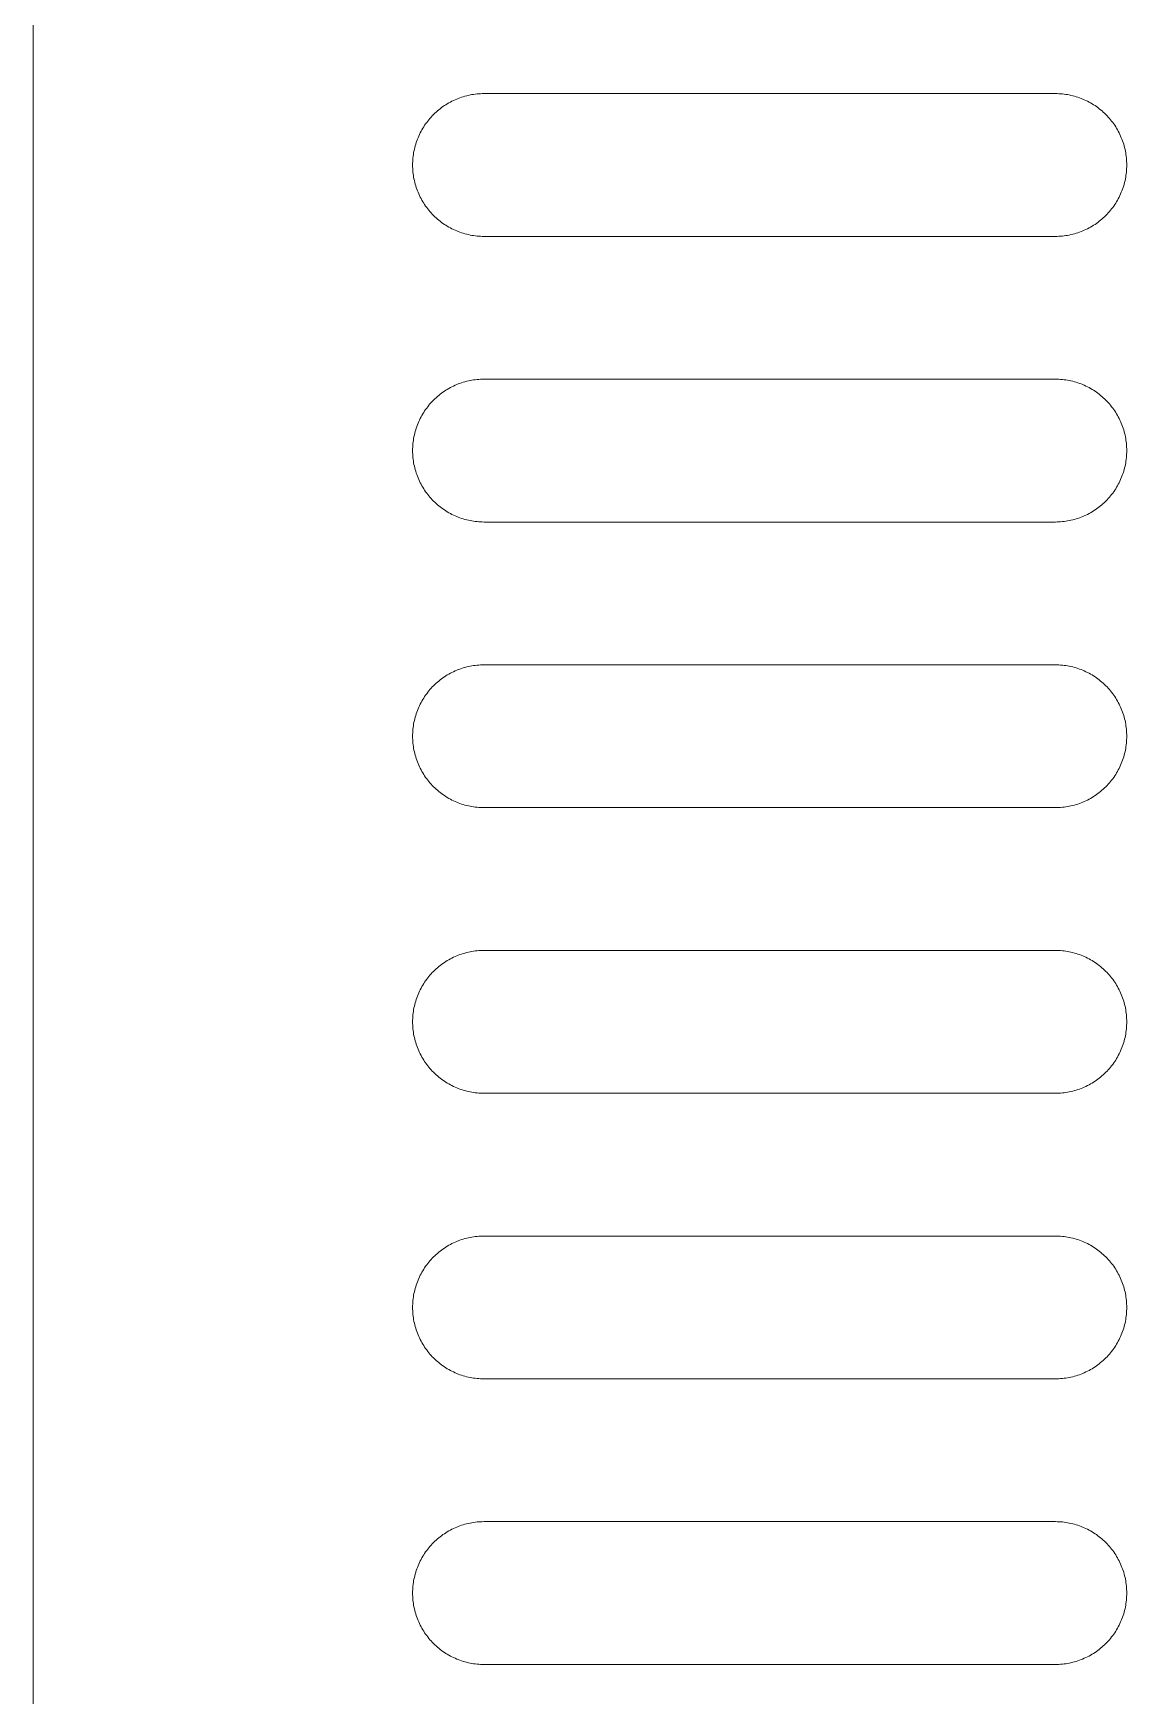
# Model space of a CAD drawing. Header units: millimetres. Extents: x -159872 to 386485, y -250577 to 158966.
# Drawn here: x 156743 to 156777.4, y 13371.2 to 13423.6 of the extents above; entities that cross this region are included whole.
import ezdxf

# ---------------------------------------------------------------- set-up
doc = ezdxf.new("R2010")
doc.units = ezdxf.units.MM
doc.layers.get('0').update_dxf_attribs({"lineweight": 25})
doc.layers.add('LDS-equipment-kitchen equipment', color=3, linetype='Continuous', lineweight=13)

# ---------------------------------------------------------------- blocks, each defined once
blk = doc.blocks.new('A$C9600e4bc')
at = {"linetype": 'Continuous', "transparency": 33554687}
for points in [[(0, 1395, 0), (682.4, 1395, 0)], [(593.2, 1383.05, 0), (593.2, 1383.05, 0)], [(602.2, 1383.05, 0), (602.2, 1383.05, 0)], [(611.2, 1383.05, 0), (611.2, 1383.05, 0)], [(620.2, 1383.05, 0), (620.2, 1383.05, 0)], [(629.2, 1383.05, 0), (629.2, 1383.05, 0)], [(638.2, 1383.05, 0), (638.2, 1383.05, 0)], [(590.95, 1380.8, 0), (590.95, 1362.8, 0)], [(595.45, 1380.8, 0), (595.45, 1362.8, 0)], [(599.95, 1380.8, 0), (599.95, 1362.8, 0)], [(604.45, 1380.8, 0), (604.45, 1362.8, 0)], [(608.95, 1380.8, 0), (608.95, 1362.8, 0)], [(613.45, 1380.8, 0), (613.45, 1362.8, 0)], [(617.95, 1380.8, 0), (617.95, 1362.8, 0)], [(622.45, 1380.8, 0), (622.45, 1362.8, 0)], [(626.95, 1380.8, 0), (626.95, 1362.8, 0)], [(631.45, 1380.8, 0), (631.45, 1362.8, 0)], [(635.95, 1380.8, 0), (635.95, 1362.8, 0)], [(640.45, 1380.8, 0), (640.45, 1362.8, 0)], [(593.2, 1360.55, 0), (593.2, 1360.55, 0)], [(602.2, 1360.55, 0), (602.2, 1360.55, 0)], [(611.2, 1360.55, 0), (611.2, 1360.55, 0)], [(620.2, 1360.55, 0), (620.2, 1360.55, 0)], [(629.2, 1360.55, 0), (629.2, 1360.55, 0)], [(638.2, 1360.55, 0), (638.2, 1360.55, 0)]]:
    blk.add_polyline3d(points, dxfattribs=at)
at = {"linetype": 'Continuous'}
for points in [[(590.95, 1380.8, 0), (590.951, 1380.855, 0), (590.953, 1380.91, 0), (590.956, 1380.966, 0), (590.961, 1381.021, 0), (590.967, 1381.075, 0), (590.974, 1381.13, 0), (590.983, 1381.185, 0), (590.993, 1381.239, 0), (591.005, 1381.293, 0), (591.017, 1381.347, 0), (591.031, 1381.4, 0), (591.047, 1381.453, 0), (591.064, 1381.506, 0), (591.081, 1381.558, 0), (591.101, 1381.61, 0), (591.121, 1381.661, 0), (591.143, 1381.712, 0), (591.166, 1381.762, 0), (591.19, 1381.812, 0), (591.216, 1381.861, 0), (591.242, 1381.909, 0), (591.27, 1381.957, 0), (591.299, 1382.004, 0), (591.329, 1382.05, 0), (591.36, 1382.096, 0), (591.393, 1382.14, 0), (591.426, 1382.184, 0), (591.461, 1382.227, 0), (591.496, 1382.27, 0), (591.533, 1382.311, 0), (591.57, 1382.351, 0), (591.609, 1382.391, 0), (591.648, 1382.43, 0), (591.689, 1382.467, 0), (591.73, 1382.504, 0), (591.773, 1382.539, 0), (591.816, 1382.574, 0), (591.86, 1382.607, 0), (591.904, 1382.64, 0), (591.95, 1382.671, 0), (591.996, 1382.701, 0), (592.043, 1382.73, 0), (592.091, 1382.758, 0), (592.139, 1382.784, 0), (592.188, 1382.81, 0), (592.238, 1382.834, 0), (592.288, 1382.857, 0), (592.339, 1382.879, 0), (592.39, 1382.899, 0), (592.442, 1382.918, 0), (592.494, 1382.936, 0), (592.547, 1382.953, 0), (592.6, 1382.969, 0), (592.653, 1382.983, 0), (592.707, 1382.995, 0), (592.761, 1383.007, 0), (592.815, 1383.017, 0), (592.87, 1383.026, 0), (592.925, 1383.033, 0), (592.979, 1383.039, 0), (593.034, 1383.044, 0), (593.09, 1383.047, 0), (593.145, 1383.049, 0), (593.2, 1383.05, 0)], [(593.2, 1383.05, 0), (593.255, 1383.049, 0), (593.31, 1383.047, 0), (593.365, 1383.044, 0), (593.42, 1383.039, 0), (593.475, 1383.033, 0), (593.53, 1383.026, 0), (593.585, 1383.017, 0), (593.639, 1383.007, 0), (593.693, 1382.995, 0), (593.747, 1382.983, 0), (593.8, 1382.969, 0), (593.853, 1382.953, 0), (593.906, 1382.936, 0), (593.958, 1382.918, 0), (594.01, 1382.899, 0), (594.061, 1382.879, 0), (594.112, 1382.857, 0), (594.162, 1382.834, 0), (594.212, 1382.81, 0), (594.261, 1382.784, 0), (594.309, 1382.758, 0), (594.357, 1382.73, 0), (594.404, 1382.701, 0), (594.45, 1382.671, 0), (594.496, 1382.64, 0), (594.54, 1382.607, 0), (594.584, 1382.574, 0), (594.627, 1382.539, 0), (594.67, 1382.504, 0), (594.711, 1382.467, 0), (594.751, 1382.43, 0), (594.791, 1382.391, 0), (594.83, 1382.351, 0), (594.867, 1382.311, 0), (594.904, 1382.27, 0), (594.939, 1382.227, 0), (594.974, 1382.184, 0), (595.007, 1382.14, 0), (595.04, 1382.096, 0), (595.071, 1382.05, 0), (595.101, 1382.004, 0), (595.13, 1381.957, 0), (595.158, 1381.909, 0), (595.184, 1381.861, 0), (595.21, 1381.812, 0), (595.234, 1381.762, 0), (595.257, 1381.712, 0), (595.279, 1381.661, 0), (595.299, 1381.61, 0), (595.318, 1381.558, 0), (595.336, 1381.506, 0), (595.353, 1381.453, 0), (595.368, 1381.4, 0), (595.383, 1381.347, 0), (595.395, 1381.293, 0), (595.407, 1381.239, 0), (595.417, 1381.185, 0), (595.426, 1381.13, 0), (595.433, 1381.075, 0), (595.439, 1381.021, 0), (595.444, 1380.966, 0), (595.447, 1380.91, 0), (595.449, 1380.855, 0), (595.45, 1380.8, 0)], [(599.95, 1380.8, 0), (599.951, 1380.855, 0), (599.953, 1380.91, 0), (599.956, 1380.966, 0), (599.961, 1381.021, 0), (599.967, 1381.075, 0), (599.974, 1381.13, 0), (599.983, 1381.185, 0), (599.993, 1381.239, 0), (600.005, 1381.293, 0), (600.017, 1381.347, 0), (600.031, 1381.4, 0), (600.047, 1381.453, 0), (600.064, 1381.506, 0), (600.081, 1381.558, 0), (600.101, 1381.61, 0), (600.121, 1381.661, 0), (600.143, 1381.712, 0), (600.166, 1381.762, 0), (600.19, 1381.812, 0), (600.216, 1381.861, 0), (600.242, 1381.909, 0), (600.27, 1381.957, 0), (600.299, 1382.004, 0), (600.329, 1382.05, 0), (600.36, 1382.096, 0), (600.393, 1382.14, 0), (600.426, 1382.184, 0), (600.461, 1382.227, 0), (600.496, 1382.27, 0), (600.533, 1382.311, 0), (600.57, 1382.351, 0), (600.609, 1382.391, 0), (600.648, 1382.43, 0), (600.689, 1382.467, 0), (600.73, 1382.504, 0), (600.773, 1382.539, 0), (600.816, 1382.574, 0), (600.86, 1382.607, 0), (600.904, 1382.64, 0), (600.95, 1382.671, 0), (600.996, 1382.701, 0), (601.043, 1382.73, 0), (601.091, 1382.758, 0), (601.139, 1382.784, 0), (601.188, 1382.81, 0), (601.238, 1382.834, 0), (601.288, 1382.857, 0), (601.339, 1382.879, 0), (601.39, 1382.899, 0), (601.442, 1382.918, 0), (601.494, 1382.936, 0), (601.547, 1382.953, 0), (601.6, 1382.969, 0), (601.653, 1382.983, 0), (601.707, 1382.995, 0), (601.761, 1383.007, 0), (601.815, 1383.017, 0), (601.87, 1383.026, 0), (601.925, 1383.033, 0), (601.979, 1383.039, 0), (602.034, 1383.044, 0), (602.09, 1383.047, 0), (602.145, 1383.049, 0), (602.2, 1383.05, 0)], [(602.2, 1383.05, 0), (602.255, 1383.049, 0), (602.31, 1383.047, 0), (602.365, 1383.044, 0), (602.42, 1383.039, 0), (602.475, 1383.033, 0), (602.53, 1383.026, 0), (602.585, 1383.017, 0), (602.639, 1383.007, 0), (602.693, 1382.995, 0), (602.747, 1382.983, 0), (602.8, 1382.969, 0), (602.853, 1382.953, 0), (602.906, 1382.936, 0), (602.958, 1382.918, 0), (603.01, 1382.899, 0), (603.061, 1382.879, 0), (603.112, 1382.857, 0), (603.162, 1382.834, 0), (603.212, 1382.81, 0), (603.261, 1382.784, 0), (603.309, 1382.758, 0), (603.357, 1382.73, 0), (603.404, 1382.701, 0), (603.45, 1382.671, 0), (603.496, 1382.64, 0), (603.54, 1382.607, 0), (603.584, 1382.574, 0), (603.627, 1382.539, 0), (603.67, 1382.504, 0), (603.711, 1382.467, 0), (603.751, 1382.43, 0), (603.791, 1382.391, 0), (603.83, 1382.351, 0), (603.867, 1382.311, 0), (603.904, 1382.27, 0), (603.939, 1382.227, 0), (603.974, 1382.184, 0), (604.007, 1382.14, 0), (604.04, 1382.096, 0), (604.071, 1382.05, 0), (604.101, 1382.004, 0), (604.13, 1381.957, 0), (604.158, 1381.909, 0), (604.184, 1381.861, 0), (604.21, 1381.812, 0), (604.234, 1381.762, 0), (604.257, 1381.712, 0), (604.279, 1381.661, 0), (604.299, 1381.61, 0), (604.318, 1381.558, 0), (604.336, 1381.506, 0), (604.353, 1381.453, 0), (604.368, 1381.4, 0), (604.383, 1381.347, 0), (604.395, 1381.293, 0), (604.407, 1381.239, 0), (604.417, 1381.185, 0), (604.426, 1381.13, 0), (604.433, 1381.075, 0), (604.439, 1381.021, 0), (604.444, 1380.966, 0), (604.447, 1380.91, 0), (604.449, 1380.855, 0), (604.45, 1380.8, 0)], [(608.95, 1380.8, 0), (608.951, 1380.855, 0), (608.953, 1380.91, 0), (608.956, 1380.966, 0), (608.961, 1381.021, 0), (608.967, 1381.075, 0), (608.974, 1381.13, 0), (608.983, 1381.185, 0), (608.993, 1381.239, 0), (609.005, 1381.293, 0), (609.017, 1381.347, 0), (609.031, 1381.4, 0), (609.047, 1381.453, 0), (609.064, 1381.506, 0), (609.082, 1381.558, 0), (609.101, 1381.61, 0), (609.121, 1381.661, 0), (609.143, 1381.712, 0), (609.166, 1381.762, 0), (609.19, 1381.812, 0), (609.216, 1381.861, 0), (609.242, 1381.909, 0), (609.27, 1381.957, 0), (609.299, 1382.004, 0), (609.329, 1382.05, 0), (609.36, 1382.096, 0), (609.393, 1382.14, 0), (609.426, 1382.184, 0), (609.461, 1382.227, 0), (609.496, 1382.27, 0), (609.533, 1382.311, 0), (609.57, 1382.351, 0), (609.609, 1382.391, 0), (609.649, 1382.43, 0), (609.689, 1382.467, 0), (609.73, 1382.504, 0), (609.773, 1382.539, 0), (609.816, 1382.574, 0), (609.86, 1382.607, 0), (609.904, 1382.64, 0), (609.95, 1382.671, 0), (609.996, 1382.701, 0), (610.043, 1382.73, 0), (610.091, 1382.758, 0), (610.139, 1382.784, 0), (610.188, 1382.81, 0), (610.238, 1382.834, 0), (610.288, 1382.857, 0), (610.339, 1382.879, 0), (610.39, 1382.899, 0), (610.442, 1382.918, 0), (610.494, 1382.936, 0), (610.547, 1382.953, 0), (610.6, 1382.969, 0), (610.653, 1382.983, 0), (610.707, 1382.995, 0), (610.761, 1383.007, 0), (610.815, 1383.017, 0), (610.87, 1383.026, 0), (610.925, 1383.033, 0), (610.979, 1383.039, 0), (611.034, 1383.044, 0), (611.09, 1383.047, 0), (611.145, 1383.049, 0), (611.2, 1383.05, 0)], [(611.2, 1383.05, 0), (611.255, 1383.049, 0), (611.31, 1383.047, 0), (611.366, 1383.044, 0), (611.421, 1383.039, 0), (611.475, 1383.033, 0), (611.53, 1383.026, 0), (611.585, 1383.017, 0), (611.639, 1383.007, 0), (611.693, 1382.995, 0), (611.747, 1382.983, 0), (611.8, 1382.969, 0), (611.853, 1382.953, 0), (611.906, 1382.936, 0), (611.958, 1382.918, 0), (612.01, 1382.899, 0), (612.061, 1382.879, 0), (612.112, 1382.857, 0), (612.162, 1382.834, 0), (612.212, 1382.81, 0), (612.261, 1382.784, 0), (612.309, 1382.758, 0), (612.357, 1382.73, 0), (612.404, 1382.701, 0), (612.45, 1382.671, 0), (612.496, 1382.64, 0), (612.54, 1382.607, 0), (612.584, 1382.574, 0), (612.627, 1382.539, 0), (612.67, 1382.504, 0), (612.711, 1382.467, 0), (612.751, 1382.43, 0), (612.791, 1382.391, 0), (612.83, 1382.351, 0), (612.867, 1382.311, 0), (612.904, 1382.27, 0), (612.939, 1382.227, 0), (612.974, 1382.184, 0), (613.007, 1382.14, 0), (613.04, 1382.096, 0), (613.071, 1382.05, 0), (613.101, 1382.004, 0), (613.13, 1381.957, 0), (613.158, 1381.909, 0), (613.184, 1381.861, 0), (613.21, 1381.812, 0), (613.234, 1381.762, 0), (613.257, 1381.712, 0), (613.279, 1381.661, 0), (613.299, 1381.61, 0), (613.318, 1381.558, 0), (613.336, 1381.506, 0), (613.353, 1381.453, 0), (613.368, 1381.4, 0), (613.383, 1381.347, 0), (613.395, 1381.293, 0), (613.407, 1381.239, 0), (613.417, 1381.185, 0), (613.426, 1381.13, 0), (613.433, 1381.075, 0), (613.439, 1381.021, 0), (613.444, 1380.966, 0), (613.447, 1380.91, 0), (613.449, 1380.855, 0), (613.45, 1380.8, 0)], [(617.95, 1380.8, 0), (617.951, 1380.855, 0), (617.953, 1380.91, 0), (617.956, 1380.966, 0), (617.961, 1381.021, 0), (617.967, 1381.075, 0), (617.974, 1381.13, 0), (617.983, 1381.185, 0), (617.993, 1381.239, 0), (618.005, 1381.293, 0), (618.017, 1381.347, 0), (618.031, 1381.4, 0), (618.047, 1381.453, 0), (618.064, 1381.506, 0), (618.082, 1381.558, 0), (618.101, 1381.61, 0), (618.121, 1381.661, 0), (618.143, 1381.712, 0), (618.166, 1381.762, 0), (618.19, 1381.812, 0), (618.216, 1381.861, 0), (618.242, 1381.909, 0), (618.27, 1381.957, 0), (618.299, 1382.004, 0), (618.329, 1382.05, 0), (618.36, 1382.096, 0), (618.393, 1382.14, 0), (618.426, 1382.184, 0), (618.461, 1382.227, 0), (618.496, 1382.27, 0), (618.533, 1382.311, 0), (618.57, 1382.351, 0), (618.609, 1382.391, 0), (618.649, 1382.43, 0), (618.689, 1382.467, 0), (618.73, 1382.504, 0), (618.773, 1382.539, 0), (618.816, 1382.574, 0), (618.86, 1382.607, 0), (618.904, 1382.64, 0), (618.95, 1382.671, 0), (618.996, 1382.701, 0), (619.043, 1382.73, 0), (619.091, 1382.758, 0), (619.139, 1382.784, 0), (619.188, 1382.81, 0), (619.238, 1382.834, 0), (619.288, 1382.857, 0), (619.339, 1382.879, 0), (619.39, 1382.899, 0), (619.442, 1382.918, 0), (619.494, 1382.936, 0), (619.547, 1382.953, 0), (619.6, 1382.969, 0), (619.653, 1382.983, 0), (619.707, 1382.995, 0), (619.761, 1383.007, 0), (619.815, 1383.017, 0), (619.87, 1383.026, 0), (619.925, 1383.033, 0), (619.979, 1383.039, 0), (620.034, 1383.044, 0), (620.09, 1383.047, 0), (620.145, 1383.049, 0), (620.2, 1383.05, 0)], [(620.2, 1383.05, 0), (620.255, 1383.049, 0), (620.31, 1383.047, 0), (620.365, 1383.044, 0), (620.421, 1383.039, 0), (620.475, 1383.033, 0), (620.53, 1383.026, 0), (620.585, 1383.017, 0), (620.639, 1383.007, 0), (620.693, 1382.995, 0), (620.747, 1382.983, 0), (620.8, 1382.969, 0), (620.853, 1382.953, 0), (620.906, 1382.936, 0), (620.958, 1382.918, 0), (621.01, 1382.899, 0), (621.061, 1382.879, 0), (621.112, 1382.857, 0), (621.162, 1382.834, 0), (621.212, 1382.81, 0), (621.261, 1382.784, 0), (621.309, 1382.758, 0), (621.357, 1382.73, 0), (621.404, 1382.701, 0), (621.45, 1382.671, 0), (621.496, 1382.64, 0), (621.54, 1382.607, 0), (621.584, 1382.574, 0), (621.627, 1382.539, 0), (621.67, 1382.504, 0), (621.711, 1382.467, 0), (621.751, 1382.43, 0), (621.791, 1382.391, 0), (621.83, 1382.351, 0), (621.867, 1382.311, 0), (621.904, 1382.27, 0), (621.939, 1382.227, 0), (621.974, 1382.184, 0), (622.007, 1382.14, 0), (622.04, 1382.096, 0), (622.071, 1382.05, 0), (622.101, 1382.004, 0), (622.13, 1381.957, 0), (622.158, 1381.909, 0), (622.184, 1381.861, 0), (622.21, 1381.812, 0), (622.234, 1381.762, 0), (622.257, 1381.712, 0), (622.279, 1381.661, 0), (622.299, 1381.61, 0), (622.318, 1381.558, 0), (622.336, 1381.506, 0), (622.353, 1381.453, 0), (622.368, 1381.4, 0), (622.383, 1381.347, 0), (622.395, 1381.293, 0), (622.407, 1381.239, 0), (622.417, 1381.185, 0), (622.426, 1381.13, 0), (622.433, 1381.075, 0), (622.439, 1381.021, 0), (622.444, 1380.966, 0), (622.447, 1380.91, 0), (622.449, 1380.855, 0), (622.45, 1380.8, 0)], [(626.95, 1380.8, 0), (626.951, 1380.855, 0), (626.953, 1380.91, 0), (626.956, 1380.966, 0), (626.961, 1381.021, 0), (626.967, 1381.075, 0), (626.974, 1381.13, 0), (626.983, 1381.185, 0), (626.993, 1381.239, 0), (627.005, 1381.293, 0), (627.017, 1381.347, 0), (627.031, 1381.4, 0), (627.047, 1381.453, 0), (627.064, 1381.506, 0), (627.081, 1381.558, 0), (627.101, 1381.61, 0), (627.121, 1381.661, 0), (627.143, 1381.712, 0), (627.166, 1381.762, 0), (627.19, 1381.812, 0), (627.216, 1381.861, 0), (627.242, 1381.909, 0), (627.27, 1381.957, 0), (627.299, 1382.004, 0), (627.329, 1382.05, 0), (627.36, 1382.096, 0), (627.393, 1382.14, 0), (627.426, 1382.184, 0), (627.461, 1382.227, 0), (627.496, 1382.27, 0), (627.533, 1382.311, 0), (627.57, 1382.351, 0), (627.609, 1382.391, 0), (627.649, 1382.43, 0), (627.689, 1382.467, 0), (627.73, 1382.504, 0), (627.773, 1382.539, 0), (627.816, 1382.574, 0), (627.86, 1382.607, 0), (627.904, 1382.64, 0), (627.95, 1382.671, 0), (627.996, 1382.701, 0), (628.043, 1382.73, 0), (628.091, 1382.758, 0), (628.139, 1382.784, 0), (628.188, 1382.81, 0), (628.238, 1382.834, 0), (628.288, 1382.857, 0), (628.339, 1382.879, 0), (628.39, 1382.899, 0), (628.442, 1382.918, 0), (628.494, 1382.936, 0), (628.547, 1382.953, 0), (628.6, 1382.969, 0), (628.653, 1382.983, 0), (628.707, 1382.995, 0), (628.761, 1383.007, 0), (628.815, 1383.017, 0), (628.87, 1383.026, 0), (628.925, 1383.033, 0), (628.979, 1383.039, 0), (629.034, 1383.044, 0), (629.09, 1383.047, 0), (629.145, 1383.049, 0), (629.2, 1383.05, 0)], [(629.2, 1383.05, 0), (629.255, 1383.049, 0), (629.31, 1383.047, 0), (629.365, 1383.044, 0), (629.421, 1383.039, 0), (629.475, 1383.033, 0), (629.53, 1383.026, 0), (629.585, 1383.017, 0), (629.639, 1383.007, 0), (629.693, 1382.995, 0), (629.747, 1382.983, 0), (629.8, 1382.969, 0), (629.853, 1382.953, 0), (629.906, 1382.936, 0), (629.958, 1382.918, 0), (630.01, 1382.899, 0), (630.061, 1382.879, 0), (630.112, 1382.857, 0), (630.162, 1382.834, 0), (630.212, 1382.81, 0), (630.261, 1382.784, 0), (630.309, 1382.758, 0), (630.357, 1382.73, 0), (630.404, 1382.701, 0), (630.45, 1382.671, 0), (630.496, 1382.64, 0), (630.54, 1382.607, 0), (630.584, 1382.574, 0), (630.627, 1382.539, 0), (630.67, 1382.504, 0), (630.711, 1382.467, 0), (630.751, 1382.43, 0), (630.791, 1382.391, 0), (630.83, 1382.351, 0), (630.867, 1382.311, 0), (630.904, 1382.27, 0), (630.939, 1382.227, 0), (630.974, 1382.184, 0), (631.007, 1382.14, 0), (631.04, 1382.096, 0), (631.071, 1382.05, 0), (631.101, 1382.004, 0), (631.13, 1381.957, 0), (631.158, 1381.909, 0), (631.184, 1381.861, 0), (631.21, 1381.812, 0), (631.234, 1381.762, 0), (631.257, 1381.712, 0), (631.279, 1381.661, 0), (631.299, 1381.61, 0), (631.318, 1381.558, 0), (631.336, 1381.506, 0), (631.353, 1381.453, 0), (631.368, 1381.4, 0), (631.383, 1381.347, 0), (631.395, 1381.293, 0), (631.407, 1381.239, 0), (631.417, 1381.185, 0), (631.426, 1381.13, 0), (631.433, 1381.075, 0), (631.439, 1381.021, 0), (631.444, 1380.966, 0), (631.447, 1380.91, 0), (631.449, 1380.855, 0), (631.45, 1380.8, 0)], [(635.95, 1380.8, 0), (635.951, 1380.855, 0), (635.953, 1380.91, 0), (635.956, 1380.966, 0), (635.961, 1381.021, 0), (635.967, 1381.075, 0), (635.974, 1381.13, 0), (635.983, 1381.185, 0), (635.993, 1381.239, 0), (636.005, 1381.293, 0), (636.017, 1381.347, 0), (636.031, 1381.4, 0), (636.047, 1381.453, 0), (636.064, 1381.506, 0), (636.081, 1381.558, 0), (636.101, 1381.61, 0), (636.121, 1381.661, 0), (636.143, 1381.712, 0), (636.166, 1381.762, 0), (636.19, 1381.812, 0), (636.216, 1381.861, 0), (636.242, 1381.909, 0), (636.27, 1381.957, 0), (636.299, 1382.004, 0), (636.329, 1382.05, 0), (636.36, 1382.096, 0), (636.393, 1382.14, 0), (636.426, 1382.184, 0), (636.461, 1382.227, 0), (636.496, 1382.27, 0), (636.533, 1382.311, 0), (636.57, 1382.351, 0), (636.609, 1382.391, 0), (636.648, 1382.43, 0), (636.689, 1382.467, 0), (636.73, 1382.504, 0), (636.773, 1382.539, 0), (636.816, 1382.574, 0), (636.86, 1382.607, 0), (636.904, 1382.64, 0), (636.95, 1382.671, 0), (636.996, 1382.701, 0), (637.043, 1382.73, 0), (637.091, 1382.758, 0), (637.139, 1382.784, 0), (637.188, 1382.81, 0), (637.238, 1382.834, 0), (637.288, 1382.857, 0), (637.339, 1382.879, 0), (637.39, 1382.899, 0), (637.442, 1382.918, 0), (637.494, 1382.936, 0), (637.547, 1382.953, 0), (637.6, 1382.969, 0), (637.653, 1382.983, 0), (637.707, 1382.995, 0), (637.761, 1383.007, 0), (637.815, 1383.017, 0), (637.87, 1383.026, 0), (637.925, 1383.033, 0), (637.979, 1383.039, 0), (638.034, 1383.044, 0), (638.09, 1383.047, 0), (638.145, 1383.049, 0), (638.2, 1383.05, 0)], [(638.2, 1383.05, 0), (638.255, 1383.049, 0), (638.31, 1383.047, 0), (638.365, 1383.044, 0), (638.42, 1383.039, 0), (638.475, 1383.033, 0), (638.53, 1383.026, 0), (638.585, 1383.017, 0), (638.639, 1383.007, 0), (638.693, 1382.995, 0), (638.747, 1382.983, 0), (638.8, 1382.969, 0), (638.853, 1382.953, 0), (638.906, 1382.936, 0), (638.958, 1382.918, 0), (639.01, 1382.899, 0), (639.061, 1382.879, 0), (639.112, 1382.857, 0), (639.162, 1382.834, 0), (639.212, 1382.81, 0), (639.261, 1382.784, 0), (639.309, 1382.758, 0), (639.357, 1382.73, 0), (639.404, 1382.701, 0), (639.45, 1382.671, 0), (639.496, 1382.64, 0), (639.54, 1382.607, 0), (639.584, 1382.574, 0), (639.627, 1382.539, 0), (639.67, 1382.504, 0), (639.711, 1382.467, 0), (639.751, 1382.43, 0), (639.791, 1382.391, 0), (639.83, 1382.351, 0), (639.867, 1382.311, 0), (639.904, 1382.27, 0), (639.939, 1382.227, 0), (639.974, 1382.184, 0), (640.007, 1382.14, 0), (640.04, 1382.096, 0), (640.071, 1382.05, 0), (640.101, 1382.004, 0), (640.13, 1381.957, 0), (640.158, 1381.909, 0), (640.184, 1381.861, 0), (640.21, 1381.812, 0), (640.234, 1381.762, 0), (640.257, 1381.712, 0), (640.279, 1381.661, 0), (640.299, 1381.61, 0), (640.318, 1381.558, 0), (640.336, 1381.506, 0), (640.353, 1381.453, 0), (640.368, 1381.4, 0), (640.383, 1381.347, 0), (640.395, 1381.293, 0), (640.407, 1381.239, 0), (640.417, 1381.185, 0), (640.426, 1381.13, 0), (640.433, 1381.075, 0), (640.439, 1381.021, 0), (640.444, 1380.966, 0), (640.447, 1380.91, 0), (640.449, 1380.855, 0), (640.45, 1380.8, 0)], [(593.2, 1360.55, 0), (593.145, 1360.551, 0), (593.09, 1360.553, 0), (593.034, 1360.556, 0), (592.979, 1360.561, 0), (592.925, 1360.567, 0), (592.87, 1360.574, 0), (592.815, 1360.583, 0), (592.761, 1360.593, 0), (592.707, 1360.605, 0), (592.653, 1360.617, 0), (592.6, 1360.631, 0), (592.547, 1360.647, 0), (592.494, 1360.663, 0), (592.442, 1360.681, 0), (592.39, 1360.701, 0), (592.339, 1360.721, 0), (592.288, 1360.743, 0), (592.238, 1360.766, 0), (592.188, 1360.79, 0), (592.139, 1360.816, 0), (592.091, 1360.842, 0), (592.043, 1360.87, 0), (591.996, 1360.899, 0), (591.95, 1360.929, 0), (591.904, 1360.96, 0), (591.86, 1360.993, 0), (591.816, 1361.026, 0), (591.773, 1361.061, 0), (591.73, 1361.096, 0), (591.689, 1361.133, 0), (591.648, 1361.17, 0), (591.609, 1361.209, 0), (591.57, 1361.248, 0), (591.533, 1361.289, 0), (591.496, 1361.33, 0), (591.461, 1361.373, 0), (591.426, 1361.416, 0), (591.393, 1361.46, 0), (591.36, 1361.504, 0), (591.329, 1361.55, 0), (591.299, 1361.596, 0), (591.27, 1361.643, 0), (591.242, 1361.691, 0), (591.216, 1361.739, 0), (591.19, 1361.788, 0), (591.166, 1361.838, 0), (591.143, 1361.888, 0), (591.121, 1361.939, 0), (591.101, 1361.99, 0), (591.081, 1362.042, 0), (591.064, 1362.094, 0), (591.047, 1362.147, 0), (591.031, 1362.2, 0), (591.017, 1362.253, 0), (591.005, 1362.307, 0), (590.993, 1362.361, 0), (590.983, 1362.415, 0), (590.974, 1362.47, 0), (590.967, 1362.525, 0), (590.961, 1362.579, 0), (590.956, 1362.634, 0), (590.953, 1362.69, 0), (590.951, 1362.745, 0), (590.95, 1362.8, 0)], [(595.45, 1362.8, 0), (595.449, 1362.745, 0), (595.447, 1362.69, 0), (595.444, 1362.634, 0), (595.439, 1362.579, 0), (595.433, 1362.525, 0), (595.426, 1362.47, 0), (595.417, 1362.415, 0), (595.407, 1362.361, 0), (595.395, 1362.307, 0), (595.383, 1362.253, 0), (595.368, 1362.2, 0), (595.353, 1362.147, 0), (595.336, 1362.094, 0), (595.318, 1362.042, 0), (595.299, 1361.99, 0), (595.279, 1361.939, 0), (595.257, 1361.888, 0), (595.234, 1361.838, 0), (595.21, 1361.788, 0), (595.184, 1361.739, 0), (595.158, 1361.691, 0), (595.13, 1361.643, 0), (595.101, 1361.596, 0), (595.071, 1361.55, 0), (595.04, 1361.504, 0), (595.007, 1361.46, 0), (594.974, 1361.416, 0), (594.939, 1361.373, 0), (594.904, 1361.33, 0), (594.867, 1361.289, 0), (594.83, 1361.248, 0), (594.791, 1361.209, 0), (594.751, 1361.17, 0), (594.711, 1361.133, 0), (594.67, 1361.096, 0), (594.627, 1361.061, 0), (594.584, 1361.026, 0), (594.54, 1360.993, 0), (594.496, 1360.96, 0), (594.45, 1360.929, 0), (594.404, 1360.899, 0), (594.357, 1360.87, 0), (594.309, 1360.842, 0), (594.261, 1360.816, 0), (594.212, 1360.79, 0), (594.162, 1360.766, 0), (594.112, 1360.743, 0), (594.061, 1360.721, 0), (594.01, 1360.701, 0), (593.958, 1360.681, 0), (593.906, 1360.663, 0), (593.853, 1360.647, 0), (593.8, 1360.631, 0), (593.747, 1360.617, 0), (593.693, 1360.605, 0), (593.639, 1360.593, 0), (593.585, 1360.583, 0), (593.53, 1360.574, 0), (593.475, 1360.567, 0), (593.42, 1360.561, 0), (593.365, 1360.556, 0), (593.31, 1360.553, 0), (593.255, 1360.551, 0), (593.2, 1360.55, 0)], [(602.2, 1360.55, 0), (602.145, 1360.551, 0), (602.09, 1360.553, 0), (602.034, 1360.556, 0), (601.979, 1360.561, 0), (601.925, 1360.567, 0), (601.87, 1360.574, 0), (601.815, 1360.583, 0), (601.761, 1360.593, 0), (601.707, 1360.605, 0), (601.653, 1360.617, 0), (601.6, 1360.631, 0), (601.547, 1360.647, 0), (601.494, 1360.663, 0), (601.442, 1360.681, 0), (601.39, 1360.701, 0), (601.339, 1360.721, 0), (601.288, 1360.743, 0), (601.238, 1360.766, 0), (601.188, 1360.79, 0), (601.139, 1360.816, 0), (601.091, 1360.842, 0), (601.043, 1360.87, 0), (600.996, 1360.899, 0), (600.95, 1360.929, 0), (600.904, 1360.96, 0), (600.86, 1360.993, 0), (600.816, 1361.026, 0), (600.773, 1361.061, 0), (600.73, 1361.096, 0), (600.689, 1361.133, 0), (600.648, 1361.17, 0), (600.609, 1361.209, 0), (600.57, 1361.248, 0), (600.533, 1361.289, 0), (600.496, 1361.33, 0), (600.461, 1361.373, 0), (600.426, 1361.416, 0), (600.393, 1361.46, 0), (600.36, 1361.504, 0), (600.329, 1361.55, 0), (600.299, 1361.596, 0), (600.27, 1361.643, 0), (600.242, 1361.691, 0), (600.216, 1361.739, 0), (600.19, 1361.788, 0), (600.166, 1361.838, 0), (600.143, 1361.888, 0), (600.121, 1361.939, 0), (600.101, 1361.99, 0), (600.081, 1362.042, 0), (600.064, 1362.094, 0), (600.047, 1362.147, 0), (600.031, 1362.2, 0), (600.017, 1362.253, 0), (600.005, 1362.307, 0), (599.993, 1362.361, 0), (599.983, 1362.415, 0), (599.974, 1362.47, 0), (599.967, 1362.525, 0), (599.961, 1362.579, 0), (599.956, 1362.634, 0), (599.953, 1362.69, 0), (599.951, 1362.745, 0), (599.95, 1362.8, 0)], [(604.45, 1362.8, 0), (604.449, 1362.745, 0), (604.447, 1362.69, 0), (604.444, 1362.634, 0), (604.439, 1362.579, 0), (604.433, 1362.525, 0), (604.426, 1362.47, 0), (604.417, 1362.415, 0), (604.407, 1362.361, 0), (604.395, 1362.307, 0), (604.383, 1362.253, 0), (604.368, 1362.2, 0), (604.353, 1362.147, 0), (604.336, 1362.094, 0), (604.318, 1362.042, 0), (604.299, 1361.99, 0), (604.279, 1361.939, 0), (604.257, 1361.888, 0), (604.234, 1361.838, 0), (604.21, 1361.788, 0), (604.184, 1361.739, 0), (604.158, 1361.691, 0), (604.13, 1361.643, 0), (604.101, 1361.596, 0), (604.071, 1361.55, 0), (604.04, 1361.504, 0), (604.007, 1361.46, 0), (603.974, 1361.416, 0), (603.939, 1361.373, 0), (603.904, 1361.33, 0), (603.867, 1361.289, 0), (603.83, 1361.248, 0), (603.791, 1361.209, 0), (603.751, 1361.17, 0), (603.711, 1361.133, 0), (603.67, 1361.096, 0), (603.627, 1361.061, 0), (603.584, 1361.026, 0), (603.54, 1360.993, 0), (603.496, 1360.96, 0), (603.45, 1360.929, 0), (603.404, 1360.899, 0), (603.357, 1360.87, 0), (603.309, 1360.842, 0), (603.261, 1360.816, 0), (603.212, 1360.79, 0), (603.162, 1360.766, 0), (603.112, 1360.743, 0), (603.061, 1360.721, 0), (603.01, 1360.701, 0), (602.958, 1360.681, 0), (602.906, 1360.663, 0), (602.853, 1360.647, 0), (602.8, 1360.631, 0), (602.747, 1360.617, 0), (602.693, 1360.605, 0), (602.639, 1360.593, 0), (602.585, 1360.583, 0), (602.53, 1360.574, 0), (602.475, 1360.567, 0), (602.42, 1360.561, 0), (602.365, 1360.556, 0), (602.31, 1360.553, 0), (602.255, 1360.551, 0), (602.2, 1360.55, 0)], [(611.2, 1360.55, 0), (611.145, 1360.551, 0), (611.09, 1360.553, 0), (611.034, 1360.556, 0), (610.979, 1360.561, 0), (610.925, 1360.567, 0), (610.87, 1360.574, 0), (610.815, 1360.583, 0), (610.761, 1360.593, 0), (610.707, 1360.605, 0), (610.653, 1360.617, 0), (610.6, 1360.631, 0), (610.547, 1360.647, 0), (610.494, 1360.663, 0), (610.442, 1360.681, 0), (610.39, 1360.701, 0), (610.339, 1360.721, 0), (610.288, 1360.743, 0), (610.238, 1360.766, 0), (610.188, 1360.79, 0), (610.139, 1360.816, 0), (610.091, 1360.842, 0), (610.043, 1360.87, 0), (609.996, 1360.899, 0), (609.95, 1360.929, 0), (609.904, 1360.96, 0), (609.86, 1360.993, 0), (609.816, 1361.026, 0), (609.773, 1361.061, 0), (609.73, 1361.096, 0), (609.689, 1361.133, 0), (609.649, 1361.17, 0), (609.609, 1361.209, 0), (609.57, 1361.248, 0), (609.533, 1361.289, 0), (609.496, 1361.33, 0), (609.461, 1361.373, 0), (609.426, 1361.416, 0), (609.393, 1361.46, 0), (609.36, 1361.504, 0), (609.329, 1361.55, 0), (609.299, 1361.596, 0), (609.27, 1361.643, 0), (609.242, 1361.691, 0), (609.216, 1361.739, 0), (609.19, 1361.788, 0), (609.166, 1361.838, 0), (609.143, 1361.888, 0), (609.121, 1361.939, 0), (609.101, 1361.99, 0), (609.082, 1362.042, 0), (609.064, 1362.094, 0), (609.047, 1362.147, 0), (609.031, 1362.2, 0), (609.017, 1362.253, 0), (609.005, 1362.307, 0), (608.993, 1362.361, 0), (608.983, 1362.415, 0), (608.974, 1362.47, 0), (608.967, 1362.525, 0), (608.961, 1362.579, 0), (608.956, 1362.634, 0), (608.953, 1362.69, 0), (608.951, 1362.745, 0), (608.95, 1362.8, 0)], [(613.45, 1362.8, 0), (613.449, 1362.745, 0), (613.447, 1362.69, 0), (613.444, 1362.634, 0), (613.439, 1362.579, 0), (613.433, 1362.525, 0), (613.426, 1362.47, 0), (613.417, 1362.415, 0), (613.407, 1362.361, 0), (613.395, 1362.307, 0), (613.383, 1362.253, 0), (613.368, 1362.2, 0), (613.353, 1362.147, 0), (613.336, 1362.094, 0), (613.318, 1362.042, 0), (613.299, 1361.99, 0), (613.279, 1361.939, 0), (613.257, 1361.888, 0), (613.234, 1361.838, 0), (613.21, 1361.788, 0), (613.184, 1361.739, 0), (613.158, 1361.691, 0), (613.13, 1361.643, 0), (613.101, 1361.596, 0), (613.071, 1361.55, 0), (613.04, 1361.504, 0), (613.007, 1361.46, 0), (612.974, 1361.416, 0), (612.939, 1361.373, 0), (612.904, 1361.33, 0), (612.867, 1361.289, 0), (612.83, 1361.248, 0), (612.791, 1361.209, 0), (612.751, 1361.17, 0), (612.711, 1361.133, 0), (612.67, 1361.096, 0), (612.627, 1361.061, 0), (612.584, 1361.026, 0), (612.54, 1360.993, 0), (612.496, 1360.96, 0), (612.45, 1360.929, 0), (612.404, 1360.899, 0), (612.357, 1360.87, 0), (612.309, 1360.842, 0), (612.261, 1360.816, 0), (612.212, 1360.79, 0), (612.162, 1360.766, 0), (612.112, 1360.743, 0), (612.061, 1360.721, 0), (612.01, 1360.701, 0), (611.958, 1360.681, 0), (611.906, 1360.663, 0), (611.853, 1360.647, 0), (611.8, 1360.631, 0), (611.747, 1360.617, 0), (611.693, 1360.605, 0), (611.639, 1360.593, 0), (611.585, 1360.583, 0), (611.53, 1360.574, 0), (611.475, 1360.567, 0), (611.421, 1360.561, 0), (611.366, 1360.556, 0), (611.31, 1360.553, 0), (611.255, 1360.551, 0), (611.2, 1360.55, 0)], [(620.2, 1360.55, 0), (620.145, 1360.551, 0), (620.09, 1360.553, 0), (620.034, 1360.556, 0), (619.979, 1360.561, 0), (619.925, 1360.567, 0), (619.87, 1360.574, 0), (619.815, 1360.583, 0), (619.761, 1360.593, 0), (619.707, 1360.605, 0), (619.653, 1360.617, 0), (619.6, 1360.631, 0), (619.547, 1360.647, 0), (619.494, 1360.663, 0), (619.442, 1360.681, 0), (619.39, 1360.701, 0), (619.339, 1360.721, 0), (619.288, 1360.743, 0), (619.238, 1360.766, 0), (619.188, 1360.79, 0), (619.139, 1360.816, 0), (619.091, 1360.842, 0), (619.043, 1360.87, 0), (618.996, 1360.899, 0), (618.95, 1360.929, 0), (618.904, 1360.96, 0), (618.86, 1360.993, 0), (618.816, 1361.026, 0), (618.773, 1361.061, 0), (618.73, 1361.096, 0), (618.689, 1361.133, 0), (618.649, 1361.17, 0), (618.609, 1361.209, 0), (618.57, 1361.248, 0), (618.533, 1361.289, 0), (618.496, 1361.33, 0), (618.461, 1361.373, 0), (618.426, 1361.416, 0), (618.393, 1361.46, 0), (618.36, 1361.504, 0), (618.329, 1361.55, 0), (618.299, 1361.596, 0), (618.27, 1361.643, 0), (618.242, 1361.691, 0), (618.216, 1361.739, 0), (618.19, 1361.788, 0), (618.166, 1361.838, 0), (618.143, 1361.888, 0), (618.121, 1361.939, 0), (618.101, 1361.99, 0), (618.082, 1362.042, 0), (618.064, 1362.094, 0), (618.047, 1362.147, 0), (618.031, 1362.2, 0), (618.017, 1362.253, 0), (618.005, 1362.307, 0), (617.993, 1362.361, 0), (617.983, 1362.415, 0), (617.974, 1362.47, 0), (617.967, 1362.525, 0), (617.961, 1362.579, 0), (617.956, 1362.634, 0), (617.953, 1362.69, 0), (617.951, 1362.745, 0), (617.95, 1362.8, 0)], [(622.45, 1362.8, 0), (622.449, 1362.745, 0), (622.447, 1362.69, 0), (622.444, 1362.634, 0), (622.439, 1362.579, 0), (622.433, 1362.525, 0), (622.426, 1362.47, 0), (622.417, 1362.415, 0), (622.407, 1362.361, 0), (622.395, 1362.307, 0), (622.383, 1362.253, 0), (622.368, 1362.2, 0), (622.353, 1362.147, 0), (622.336, 1362.094, 0), (622.318, 1362.042, 0), (622.299, 1361.99, 0), (622.279, 1361.939, 0), (622.257, 1361.888, 0), (622.234, 1361.838, 0), (622.21, 1361.788, 0), (622.184, 1361.739, 0), (622.158, 1361.691, 0), (622.13, 1361.643, 0), (622.101, 1361.596, 0), (622.071, 1361.55, 0), (622.04, 1361.504, 0), (622.007, 1361.46, 0), (621.974, 1361.416, 0), (621.939, 1361.373, 0), (621.904, 1361.33, 0), (621.867, 1361.289, 0), (621.83, 1361.248, 0), (621.791, 1361.209, 0), (621.751, 1361.17, 0), (621.711, 1361.133, 0), (621.67, 1361.096, 0), (621.627, 1361.061, 0), (621.584, 1361.026, 0), (621.54, 1360.993, 0), (621.496, 1360.96, 0), (621.45, 1360.929, 0), (621.404, 1360.899, 0), (621.357, 1360.87, 0), (621.309, 1360.842, 0), (621.261, 1360.816, 0), (621.212, 1360.79, 0), (621.162, 1360.766, 0), (621.112, 1360.743, 0), (621.061, 1360.721, 0), (621.01, 1360.701, 0), (620.958, 1360.681, 0), (620.906, 1360.663, 0), (620.853, 1360.647, 0), (620.8, 1360.631, 0), (620.747, 1360.617, 0), (620.693, 1360.605, 0), (620.639, 1360.593, 0), (620.585, 1360.583, 0), (620.53, 1360.574, 0), (620.475, 1360.567, 0), (620.421, 1360.561, 0), (620.365, 1360.556, 0), (620.31, 1360.553, 0), (620.255, 1360.551, 0), (620.2, 1360.55, 0)], [(629.2, 1360.55, 0), (629.145, 1360.551, 0), (629.09, 1360.553, 0), (629.034, 1360.556, 0), (628.979, 1360.561, 0), (628.925, 1360.567, 0), (628.87, 1360.574, 0), (628.815, 1360.583, 0), (628.761, 1360.593, 0), (628.707, 1360.605, 0), (628.653, 1360.617, 0), (628.6, 1360.631, 0), (628.547, 1360.647, 0), (628.494, 1360.663, 0), (628.442, 1360.681, 0), (628.39, 1360.701, 0), (628.339, 1360.721, 0), (628.288, 1360.743, 0), (628.238, 1360.766, 0), (628.188, 1360.79, 0), (628.139, 1360.816, 0), (628.091, 1360.842, 0), (628.043, 1360.87, 0), (627.996, 1360.899, 0), (627.95, 1360.929, 0), (627.904, 1360.96, 0), (627.86, 1360.993, 0), (627.816, 1361.026, 0), (627.773, 1361.061, 0), (627.73, 1361.096, 0), (627.689, 1361.133, 0), (627.649, 1361.17, 0), (627.609, 1361.209, 0), (627.57, 1361.248, 0), (627.533, 1361.289, 0), (627.496, 1361.33, 0), (627.461, 1361.373, 0), (627.426, 1361.416, 0), (627.393, 1361.46, 0), (627.36, 1361.504, 0), (627.329, 1361.55, 0), (627.299, 1361.596, 0), (627.27, 1361.643, 0), (627.242, 1361.691, 0), (627.216, 1361.739, 0), (627.19, 1361.788, 0), (627.166, 1361.838, 0), (627.143, 1361.888, 0), (627.121, 1361.939, 0), (627.101, 1361.99, 0), (627.081, 1362.042, 0), (627.064, 1362.094, 0), (627.047, 1362.147, 0), (627.031, 1362.2, 0), (627.017, 1362.253, 0), (627.005, 1362.307, 0), (626.993, 1362.361, 0), (626.983, 1362.415, 0), (626.974, 1362.47, 0), (626.967, 1362.525, 0), (626.961, 1362.579, 0), (626.956, 1362.634, 0), (626.953, 1362.69, 0), (626.951, 1362.745, 0), (626.95, 1362.8, 0)], [(631.45, 1362.8, 0), (631.449, 1362.745, 0), (631.447, 1362.69, 0), (631.444, 1362.634, 0), (631.439, 1362.579, 0), (631.433, 1362.525, 0), (631.426, 1362.47, 0), (631.417, 1362.415, 0), (631.407, 1362.361, 0), (631.395, 1362.307, 0), (631.383, 1362.253, 0), (631.368, 1362.2, 0), (631.353, 1362.147, 0), (631.336, 1362.094, 0), (631.318, 1362.042, 0), (631.299, 1361.99, 0), (631.279, 1361.939, 0), (631.257, 1361.888, 0), (631.234, 1361.838, 0), (631.21, 1361.788, 0), (631.184, 1361.739, 0), (631.158, 1361.691, 0), (631.13, 1361.643, 0), (631.101, 1361.596, 0), (631.071, 1361.55, 0), (631.04, 1361.504, 0), (631.007, 1361.46, 0), (630.974, 1361.416, 0), (630.939, 1361.373, 0), (630.904, 1361.33, 0), (630.867, 1361.289, 0), (630.83, 1361.248, 0), (630.791, 1361.209, 0), (630.751, 1361.17, 0), (630.711, 1361.133, 0), (630.67, 1361.096, 0), (630.627, 1361.061, 0), (630.584, 1361.026, 0), (630.54, 1360.993, 0), (630.496, 1360.96, 0), (630.45, 1360.929, 0), (630.404, 1360.899, 0), (630.357, 1360.87, 0), (630.309, 1360.842, 0), (630.261, 1360.816, 0), (630.212, 1360.79, 0), (630.162, 1360.766, 0), (630.112, 1360.743, 0), (630.061, 1360.721, 0), (630.01, 1360.701, 0), (629.958, 1360.681, 0), (629.906, 1360.663, 0), (629.853, 1360.647, 0), (629.8, 1360.631, 0), (629.747, 1360.617, 0), (629.693, 1360.605, 0), (629.639, 1360.593, 0), (629.585, 1360.583, 0), (629.53, 1360.574, 0), (629.475, 1360.567, 0), (629.421, 1360.561, 0), (629.365, 1360.556, 0), (629.31, 1360.553, 0), (629.255, 1360.551, 0), (629.2, 1360.55, 0)], [(638.2, 1360.55, 0), (638.145, 1360.551, 0), (638.09, 1360.553, 0), (638.034, 1360.556, 0), (637.979, 1360.561, 0), (637.925, 1360.567, 0), (637.87, 1360.574, 0), (637.815, 1360.583, 0), (637.761, 1360.593, 0), (637.707, 1360.605, 0), (637.653, 1360.617, 0), (637.6, 1360.631, 0), (637.547, 1360.647, 0), (637.494, 1360.663, 0), (637.442, 1360.681, 0), (637.39, 1360.701, 0), (637.339, 1360.721, 0), (637.288, 1360.743, 0), (637.238, 1360.766, 0), (637.188, 1360.79, 0), (637.139, 1360.816, 0), (637.091, 1360.842, 0), (637.043, 1360.87, 0), (636.996, 1360.899, 0), (636.95, 1360.929, 0), (636.904, 1360.96, 0), (636.86, 1360.993, 0), (636.816, 1361.026, 0), (636.773, 1361.061, 0), (636.73, 1361.096, 0), (636.689, 1361.133, 0), (636.648, 1361.17, 0), (636.609, 1361.209, 0), (636.57, 1361.248, 0), (636.533, 1361.289, 0), (636.496, 1361.33, 0), (636.461, 1361.373, 0), (636.426, 1361.416, 0), (636.393, 1361.46, 0), (636.36, 1361.504, 0), (636.329, 1361.55, 0), (636.299, 1361.596, 0), (636.27, 1361.643, 0), (636.242, 1361.691, 0), (636.216, 1361.739, 0), (636.19, 1361.788, 0), (636.166, 1361.838, 0), (636.143, 1361.888, 0), (636.121, 1361.939, 0), (636.101, 1361.99, 0), (636.081, 1362.042, 0), (636.064, 1362.094, 0), (636.047, 1362.147, 0), (636.031, 1362.2, 0), (636.017, 1362.253, 0), (636.005, 1362.307, 0), (635.993, 1362.361, 0), (635.983, 1362.415, 0), (635.974, 1362.47, 0), (635.967, 1362.525, 0), (635.961, 1362.579, 0), (635.956, 1362.634, 0), (635.953, 1362.69, 0), (635.951, 1362.745, 0), (635.95, 1362.8, 0)], [(640.45, 1362.8, 0), (640.449, 1362.745, 0), (640.447, 1362.69, 0), (640.444, 1362.634, 0), (640.439, 1362.579, 0), (640.433, 1362.525, 0), (640.426, 1362.47, 0), (640.417, 1362.415, 0), (640.407, 1362.361, 0), (640.395, 1362.307, 0), (640.383, 1362.253, 0), (640.368, 1362.2, 0), (640.353, 1362.147, 0), (640.336, 1362.094, 0), (640.318, 1362.042, 0), (640.299, 1361.99, 0), (640.279, 1361.939, 0), (640.257, 1361.888, 0), (640.234, 1361.838, 0), (640.21, 1361.788, 0), (640.184, 1361.739, 0), (640.158, 1361.691, 0), (640.13, 1361.643, 0), (640.101, 1361.596, 0), (640.071, 1361.55, 0), (640.04, 1361.504, 0), (640.007, 1361.46, 0), (639.974, 1361.416, 0), (639.939, 1361.373, 0), (639.904, 1361.33, 0), (639.867, 1361.289, 0), (639.83, 1361.248, 0), (639.791, 1361.209, 0), (639.751, 1361.17, 0), (639.711, 1361.133, 0), (639.67, 1361.096, 0), (639.627, 1361.061, 0), (639.584, 1361.026, 0), (639.54, 1360.993, 0), (639.496, 1360.96, 0), (639.45, 1360.929, 0), (639.404, 1360.899, 0), (639.357, 1360.87, 0), (639.309, 1360.842, 0), (639.261, 1360.816, 0), (639.212, 1360.79, 0), (639.162, 1360.766, 0), (639.112, 1360.743, 0), (639.061, 1360.721, 0), (639.01, 1360.701, 0), (638.958, 1360.681, 0), (638.906, 1360.663, 0), (638.853, 1360.647, 0), (638.8, 1360.631, 0), (638.747, 1360.617, 0), (638.693, 1360.605, 0), (638.639, 1360.593, 0), (638.585, 1360.583, 0), (638.53, 1360.574, 0), (638.475, 1360.567, 0), (638.42, 1360.561, 0), (638.365, 1360.556, 0), (638.31, 1360.553, 0), (638.255, 1360.551, 0), (638.2, 1360.55, 0)]]:
    blk.add_polyline3d(points, dxfattribs=at)
blk = doc.blocks.new('Group-410')
at = {"layer": 'LDS-equipment-kitchen equipment', "rotation": 89.99982067775133}
blk.add_blockref('A$C9600e4bc', (97464.448, 49238.718), dxfattribs=at)

msp = doc.modelspace()

# ---------------------------------------------------------------- block references
at = {"layer": 'LDS-equipment-kitchen equipment', "color": 7}
msp.add_blockref('Group-410', (60673.51323, -36457.51522), dxfattribs=at)

doc.saveas('drawing.dxf')
